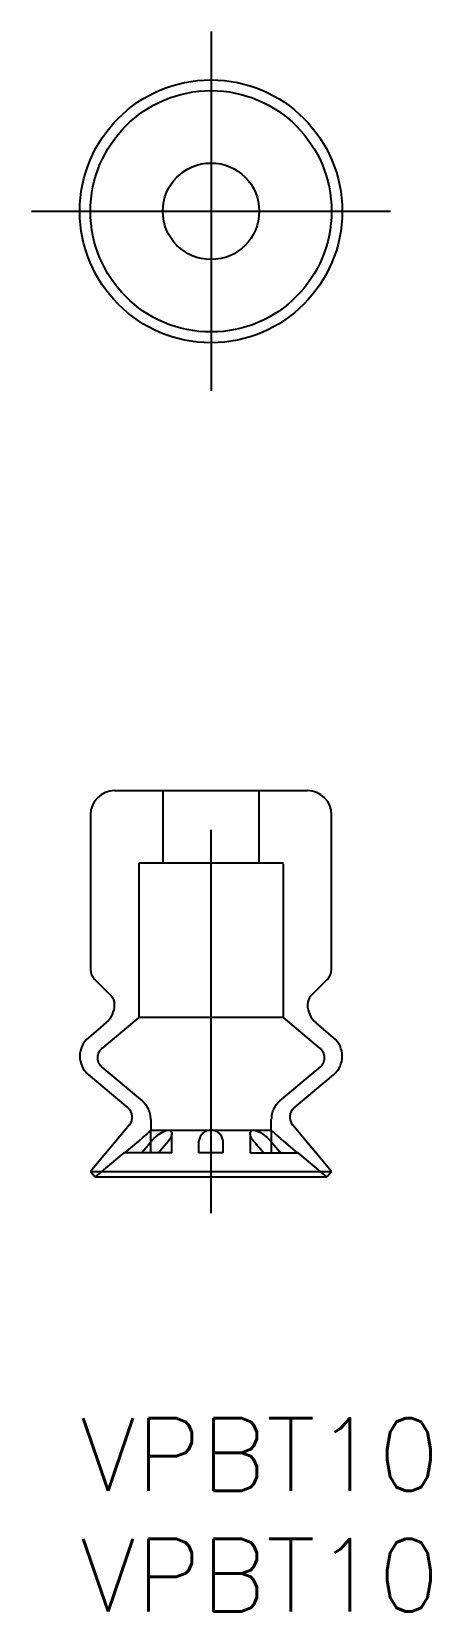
# Model space of a CAD drawing. Extents: x -2 to 14.5, y -8 to 57.4.
import ezdxf

# ---------------------------------------------------------------- set-up
doc = ezdxf.new("R2010")
doc.units = 0
doc.header["$LTSCALE"] = 0.5
doc.linetypes.add('CENTER', pattern=[50.8, 31.75, -6.35, 6.35, -6.35])
doc.linetypes.add('DASHED', pattern=[19.05, 12.7, -6.35])
for name, color, linetype in [('MSM_CENTER', 1, 'CENTER'), ('MSM_CONTINUOUS', 7, 'CONTINUOUS'), ('MSM_DASHED', 4, 'DASHED'), ('MSM_PART_NUMBER', 7, 'CONTINUOUS')]:
    doc.layers.add(name, color=color, linetype=linetype)
doc.styles.get("Standard").update_dxf_attribs({"font": 'txt.shx', "height": 3, "bigfont": 'bigfont.shx'})

msp = doc.modelspace()

# ---------------------------------------------------------------- linework, layer by layer
at = {"layer": 'MSM_CENTER'}
for p, q in [((5.427, 57.444), (5.427, 42.556)), ((-2.018, 50), (12.871, 50)), ((5.427, 8.5), (5.427, 27.5))]:
    msp.add_line(p, q, dxfattribs=at)
at = {"layer": 'MSM_CONTINUOUS'}
for p, q in [((1.427, 26), (9.427, 26)), ((0.427, 25), (0.427, 18.6)), ((10.427, 18.6), (10.427, 25)), ((0.602, 18.176), (1.28, 17.498)), ((9.573, 17.498), (10.251, 18.176)), ((1.069, 16.378), (0.34, 15.766)), ((10.514, 15.766), (9.784, 16.378)), ((0.326, 14.245), (1.979, 12.858)), ((8.874, 12.858), (10.514, 14.234)), ((2.041, 12.154), (0.427, 10.23)), ((10.427, 10.23), (8.812, 12.154)), ((0.427, 10.23), (0.619, 10)), ((0.427, 10.23), (10.427, 10.23)), ((0.619, 10), (10.234, 10)), ((10.234, 10), (10.427, 10.23))]:
    msp.add_line(p, q, dxfattribs=at)
for radius in [5.444, 5, 2]:
    msp.add_circle((5.427, 50), radius, dxfattribs=at)
for centre, radius, start, end in [((1.427, 25), 1, 90, 180), ((9.427, 25), 1, 0, 90), ((1.027, 18.6), 0.6, 180, 225), ((9.827, 18.6), 0.6, 315, 0), ((0.427, 17.144), 1, 310.00163, 359.98963), ((0.927, 17.144), 0.5, 359.98963, 45), ((9.927, 17.144), 0.5, 135, 180.01037), ((10.427, 17.144), 1, 180.01037, 229.99837), ((0.982, 15), 1, 130, 230), ((9.871, 15), 1, 310, 50), ((1.658, 12.475), 0.5, 320, 50), ((9.195, 12.475), 0.5, 130, 220)]:
    msp.add_arc(centre, radius, start, end, dxfattribs=at)
at = {"layer": 'MSM_DASHED'}
for p, q in [((3.427, 26), (3.427, 23)), ((7.427, 23), (7.427, 26)), ((8.427, 23), (2.427, 23)), ((2.427, 23), (2.427, 16.603)), ((8.427, 16.603), (8.427, 23)), ((2.427, 16.603), (0.894, 15.318)), ((8.427, 16.603), (2.427, 16.603)), ((9.959, 15.318), (8.427, 16.603)), ((0.894, 14.552), (2.569, 13.146)), ((8.284, 13.146), (9.959, 14.552)), ((2.718, 11.735), (2.927, 11.936)), ((2.927, 12.38), (2.927, 11.936)), ((2.927, 11), (2.927, 11.936)), ((2.927, 11.936), (7.927, 11.936)), ((3.272, 11.77), (3.387, 11.844)), ((3.387, 11.844), (3.459, 11.882)), ((3.459, 11.882), (3.569, 11.923)), ((3.569, 11.923), (3.659, 11.936)), ((3.659, 11.936), (3.731, 11.922)), ((3.731, 11.922), (3.777, 11.886)), ((3.777, 11.886), (3.801, 11.832)), ((3.801, 11.832), (3.805, 11.792)), ((3.805, 11.792), (3.802, 11.756)), ((3.805, 11), (3.805, 11.792)), ((7.048, 11.792), (7.052, 11.834)), ((7.048, 11.792), (7.048, 11)), ((7.049, 11.77), (7.048, 11.792)), ((7.052, 11.834), (7.075, 11.885)), ((7.075, 11.885), (7.123, 11.923)), ((7.123, 11.923), (7.194, 11.936)), ((7.194, 11.936), (7.285, 11.922)), ((7.285, 11.922), (7.381, 11.887)), ((7.381, 11.887), (7.484, 11.834)), ((7.484, 11.834), (7.58, 11.771)), ((7.927, 11.936), (7.927, 12.38)), ((7.927, 11.936), (7.927, 11)), ((8.045, 11.82), (7.927, 11.936)), ((8.137, 11.734), (8.045, 11.82)), ((1.846, 11), (2.427, 11.482)), ((2.427, 11.482), (2.612, 11.64)), ((2.541, 11), (2.802, 11.306)), ((2.612, 11.64), (2.718, 11.735)), ((2.802, 11.306), (2.927, 11.452)), ((2.927, 11.452), (3.075, 11.61)), ((3.075, 11.61), (3.272, 11.77)), ((3.659, 11.482), (3.248, 11)), ((3.716, 11.556), (3.659, 11.482)), ((3.762, 11.634), (3.716, 11.556)), ((3.791, 11.705), (3.762, 11.634)), ((3.802, 11.756), (3.791, 11.705)), ((4.927, 11), (4.927, 11.482)), ((5.927, 11), (5.927, 11.482)), ((7.063, 11.703), (7.049, 11.77)), ((7.093, 11.631), (7.063, 11.703)), ((7.138, 11.555), (7.093, 11.631)), ((7.194, 11.482), (7.138, 11.555)), ((7.236, 11.433), (7.194, 11.482)), ((7.293, 11.367), (7.236, 11.433)), ((7.347, 11.302), (7.293, 11.367)), ((7.422, 11.215), (7.347, 11.302)), ((7.465, 11.165), (7.422, 11.215)), ((7.52, 11.099), (7.465, 11.165)), ((7.58, 11.771), (7.755, 11.631)), ((7.755, 11.631), (7.901, 11.482)), ((7.901, 11.482), (7.927, 11.452)), ((7.927, 11.452), (8.046, 11.313)), ((8.046, 11.313), (8.199, 11.132)), ((8.137, 11.734), (8.302, 11.587)), ((8.199, 11.132), (8.276, 11.042)), ((8.302, 11.587), (8.427, 11.482)), ((8.427, 11.482), (9.007, 11)), ((1.811, 11), (0.619, 10)), ((2.541, 11), (1.811, 11)), ((3.805, 11), (2.541, 11)), ((5.927, 11), (4.927, 11)), ((7.048, 11), (9.007, 11)), ((7.564, 11.048), (7.52, 11.099)), ((7.605, 11), (7.564, 11.048)), ((8.276, 11.042), (8.312, 11)), ((9.042, 11), (9.007, 11)), ((10.234, 10), (9.042, 11))]:
    msp.add_line(p, q, dxfattribs=at)
for centre, radius, start, end in [((1.216, 14.935), 0.5, 130, 230), ((9.637, 14.935), 0.5, 310, 50), ((1.927, 12.38), 1, 0, 50), ((8.927, 12.38), 1, 130, 180), ((5.427, 11.434), 0.502, 5.48683, 174.51317)]:
    msp.add_arc(centre, radius, start, end, dxfattribs=at)

# ---------------------------------------------------------------- texts
at = {"layer": 'MSM_PART_NUMBER'}
for p in [(0, -3), (0, -8)]:
    msp.add_text('VPBT10', height=3, dxfattribs=at).set_placement(p)

doc.saveas('drawing.dxf')
